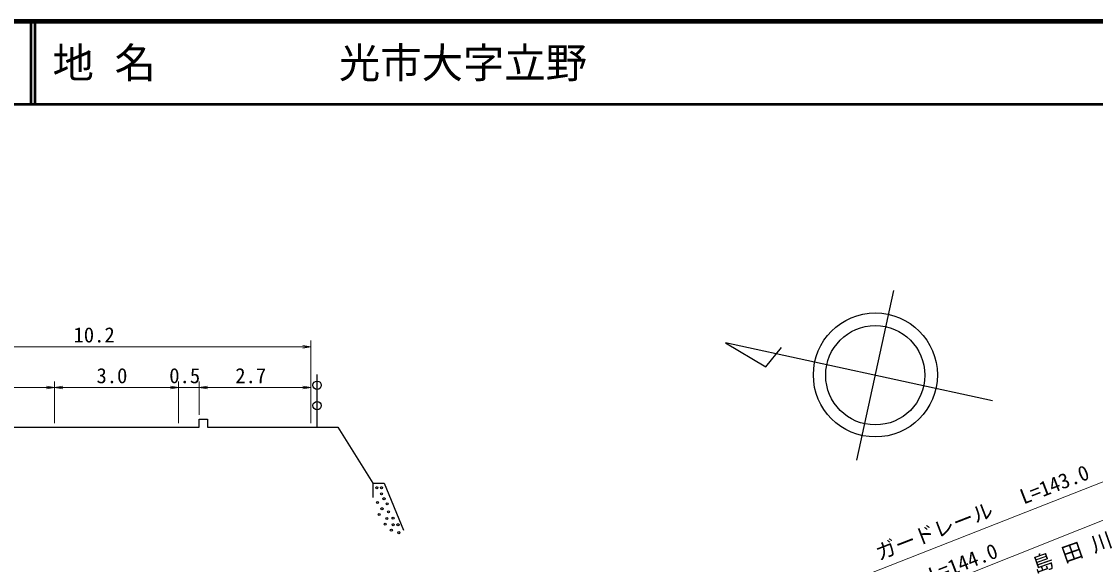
# Model space of a CAD drawing. Units: millimetres, scale not verified, with parts at other scales. Extents: x 40000 to 680000, y 20000 to 380000.
# Drawn here: x 366626 to 496538, y 314361 to 380000 of the extents above; entities that cross this region are included whole.
import ezdxf
from ezdxf.enums import TextEntityAlignment as Align

# ---------------------------------------------------------------- set-up
doc = ezdxf.new("R2010")
doc.units = ezdxf.units.MM
doc.header["$LTSCALE"] = 1000
for name, color, linetype, lineweight in [('M-BGD', 7, 'Continuous', 25), ('M-BMK-SRVR', 3, 'Continuous', 25), ('M-STR-HTXT', 7, 'Continuous', 13), ('M-TTL', 2, 'Continuous', 140), ('M-TTL-LINE', 7, 'Continuous', 50)]:
    doc.layers.add(name, color=color, linetype=linetype, lineweight=lineweight)
doc.layers.add('M-BMK-HTXT', color=7, linetype='Continuous')
doc.layers.add('M-TTL-TXT', color=7, linetype='Continuous')
doc.styles.add('ＭＳ ゴシック', font='')
doc.styles.get('ＭＳ ゴシック').set_extended_font_data('MS Gothic')

# ---------------------------------------------------------------- blocks, each defined once
blk = doc.blocks.new('open_arrow')
at = {"color": 0, "linetype": 'Continuous', "lineweight": -2}
blk.add_lwpolyline([(7.5, 1.25), (0, 0), (7.5, -1.25)], dxfattribs=at)

msp = doc.modelspace()

# ---------------------------------------------------------------- linework, layer by layer
at = {"layer": 'M-BGD'}
for p, q in [((402386, 330946), (402386, 337311)), ((409136, 324196), (409136, 322446))]:
    msp.add_line(p, q, dxfattribs=at)
msp.add_lwpolyline([(344161, 323233), (348827, 330946), (388136, 330946), (388136, 331946), (389136, 331946), (389136, 330946), (404886, 330946), (409136, 324196), (410486, 324196), (412850, 318521)], dxfattribs=at)
for centre, radius in [((402386, 336031), 500), ((402386, 333569), 500), ((409609, 323645), 125), ((410177, 323645), 125), ((410176, 322895), 125), ((410477, 322313), 125), ((409682, 321857), 125), ((410233, 321104), 125), ((410856, 321691), 125), ((409891, 320396), 125), ((410815, 319929), 125), ((411023, 320733), 125), ((411568, 319965), 125), ((410608, 319238), 125), ((411364, 318502), 125), ((411573, 319171), 125), ((412165, 319171), 125), ((412269, 318208), 125)]:
    msp.add_circle(centre, radius, dxfattribs=at)
at = {"layer": 'M-BMK-SRVR'}
for p, q in [((467671, 326974), (472126, 347496)), ((484069, 334159), (451791, 341166)), ((451791, 341166), (456658, 338261)), ((456658, 338261), (458542, 340597))]:
    msp.add_line(p, q, dxfattribs=at)
for centre, radius in [((469908, 337276), 7500), ((469899, 337235), 6000)]:
    msp.add_circle(centre, radius, dxfattribs=at)
at = {"layer": 'M-STR-HTXT'}
for p, q in [((350827, 340683), (401636, 340683)), ((401636, 331446), (401636, 341433)), ((370636, 331446), (370636, 336502)), ((385636, 331446), (385636, 336502)), ((388136, 332446), (388136, 336502)), ((370636, 335752), (355636, 335752)), ((385636, 335752), (370636, 335752)), ((390136, 335752), (383636, 335752)), ((401636, 335752), (388136, 335752))]:
    msp.add_line(p, q, dxfattribs=at)
for points in [[(424337, 299320), (431271, 300328), (433933, 300885), (437376, 301639), (442502, 303071), (447184, 304615), (549950, 344986)], [(551747, 341346), (453735, 302256), (445618, 299468), (440675, 298005), (436610, 296939), (433635, 296394), (431825, 295998), (429222, 295700), (423924, 295407)]]:
    msp.add_lwpolyline(points, dxfattribs=at)
at = {"layer": 'M-TTL'}
msp.add_line((680000, 380000), (40000, 380000), dxfattribs=at)
at = {"layer": 'M-TTL-LINE'}
for p, q in [((367750, 380000), (367750, 370000)), ((368250, 380000), (368250, 370000)), ((40000, 370000), (680000, 370000))]:
    msp.add_line(p, q, dxfattribs=at)

# ---------------------------------------------------------------- block references
at = {"layer": 'M-STR-HTXT', "xscale": 133, "yscale": 133, "rotation": 180}
for p in [(401636, 340683), (370636, 335752), (385636, 335752), (385636, 335752), (401636, 335752)]:
    msp.add_blockref('open_arrow', p, dxfattribs=at)
at = {"layer": 'M-STR-HTXT', "xscale": 133, "yscale": 133}
for p in [(370636, 335752), (388136, 335752), (388136, 335752)]:
    msp.add_blockref('open_arrow', p, dxfattribs=at)

# ---------------------------------------------------------------- texts
at = {"layer": 'M-BMK-HTXT', "style": 'ＭＳ ゴシック'}
msp.add_text('島 田 川', height=1833, rotation=19.391, dxfattribs=at).set_placement((493710, 315836), align=Align.MIDDLE_CENTER)
at = {"layer": 'M-STR-HTXT', "style": 'ＭＳ ゴシック'}
for s, p in [('10.2', (375413, 342120)), ('3.0', (377567, 337189)), ('0.5', (386369, 337189)), ('2.7', (394356, 337189))]:
    msp.add_text(s, height=1833, dxfattribs=at).set_placement(p, align=Align.MIDDLE_CENTER)
for s, rotation, p in [('ガードレール   L=143.0', 21.207, (483368, 319283)), ('路 肩 Con  L=144.0', 21.103, (474637, 310721))]:
    msp.add_text(s, height=1833, rotation=rotation, dxfattribs=at).set_placement(p, align=Align.BOTTOM_CENTER)
at = {"layer": 'M-TTL-TXT', "style": 'ＭＳ ゴシック'}
for s, p in [('地 名', (370380, 375000)), ('光市大字立野', (405024, 375000))]:
    msp.add_text(s, height=3666, dxfattribs=at).set_placement(p, align=Align.MIDDLE_LEFT)

doc.saveas('drawing.dxf')
